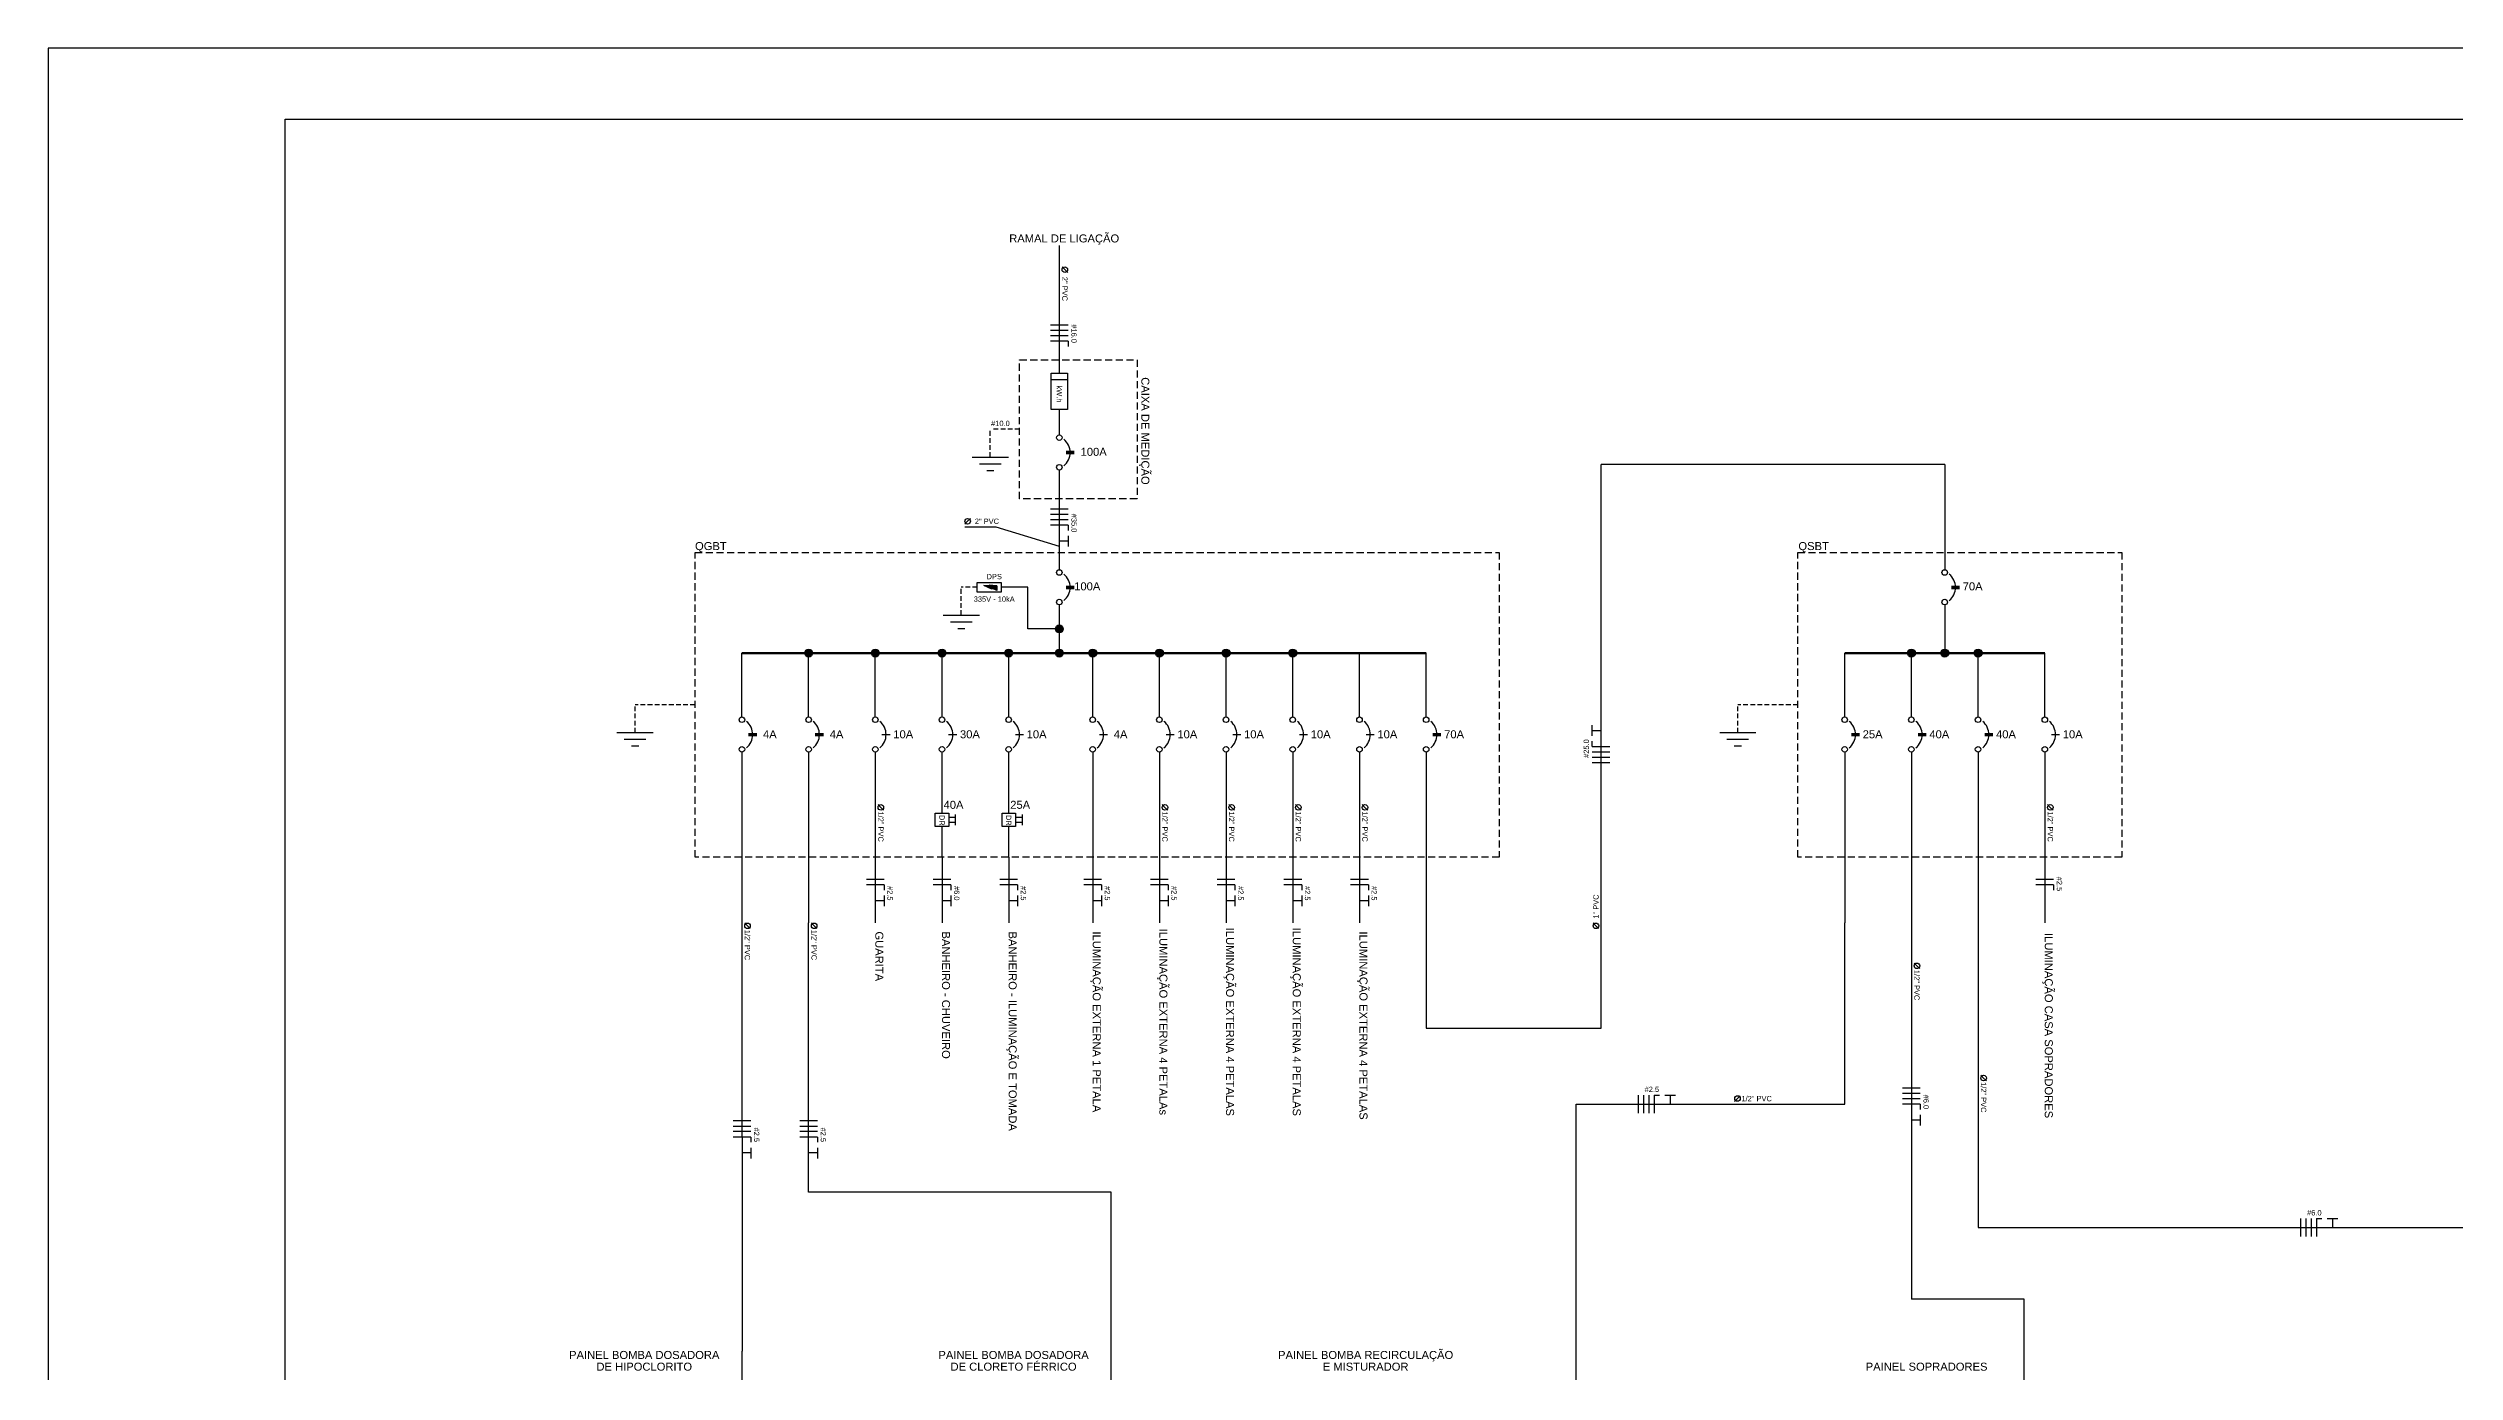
# Model space of a CAD drawing. Header units: millimetres. Extents: x 100 to 940, y 100 to 694.
# Drawn here: x 100 to 607, y 415 to 694 of the extents above; entities that cross this region are included whole.
import ezdxf
from ezdxf.enums import TextEntityAlignment as Align

# ---------------------------------------------------------------- set-up
doc = ezdxf.new("R2010")
doc.units = ezdxf.units.MM
doc.linetypes.add('DASHED', pattern=[0.75, 0.5, -0.25])
doc.layers.add('DISP_PROTECAO', color=7, linetype='Continuous')
doc.layers.add('INDICACAO_POTENCIA', color=7, linetype='Continuous')
doc.styles.get("Standard").update_dxf_attribs({"font": 'arial.ttf'})

# ---------------------------------------------------------------- blocks, each defined once
blk = doc.blocks.new('*U133', base_point=(834.8, -1575.2))
for centre in [(837.4, -1575.2), (865.1, -1575.2)]:
    blk.add_circle(centre, 2.6)
blk.add_arc((851.3, -1581.3), 16.2, 39.9589, 140.0411)
blk = doc.blocks.new('*U134', base_point=(576.82, 148.75))
blk.add_line((576.82, 148.56), (576.82, 148.94))
blk = doc.blocks.new('*U135', base_point=(851.3, -1565.1))
at = {"xscale": 20, "yscale": 20, "zscale": 20}
blk.add_blockref('*U134', (851.3, -1565.1), dxfattribs=at)

msp = doc.modelspace()

# ---------------------------------------------------------------- hatches: boundary and pattern name
h = msp.add_hatch(color=256)
h.dxf.hatch_style = 1
h.paths.add_polyline_path([(298.44, 580.74), (298.44, 580.57), (297.27, 580.68), (299, 579.89), (299, 580.08), (300.06, 579.63), (300.06, 580.55)])
h = msp.add_hatch(color=256)
h.dxf.hatch_style = 1
h.paths.add_polyline_path([(312.39, 571.49, 1), (314.06, 571.49, 1)])
h = msp.add_hatch(color=256)
h.dxf.hatch_style = 1
h.paths.add_polyline_path([(259.52, 566.4, 1), (261.19, 566.4, 1)])
h = msp.add_hatch(color=256)
h.dxf.hatch_style = 1
h.paths.add_polyline_path([(273.58, 566.4, 1), (275.25, 566.4, 1)])
h = msp.add_hatch(color=256)
h.dxf.hatch_style = 1
h.paths.add_polyline_path([(287.65, 566.4, 1), (289.31, 566.4, 1)])
h = msp.add_hatch(color=256)
h.dxf.hatch_style = 1
h.paths.add_polyline_path([(301.71, 566.4, 1), (303.38, 566.4, 1)])
h = msp.add_hatch(color=256)
h.dxf.hatch_style = 1
h.paths.add_polyline_path([(312.39, 566.4, 1), (314.06, 566.4, 1)])
h = msp.add_hatch(color=256)
h.dxf.hatch_style = 1
h.paths.add_polyline_path([(319.42, 566.4, 1), (321.09, 566.4, 1)])
h = msp.add_hatch(color=256)
h.dxf.hatch_style = 1
h.paths.add_polyline_path([(333.49, 566.4, 1), (335.15, 566.4, 1)])
h = msp.add_hatch(color=256)
h.dxf.hatch_style = 1
h.paths.add_polyline_path([(347.55, 566.4, 1), (349.21, 566.4, 1)])
h = msp.add_hatch(color=256)
h.dxf.hatch_style = 1
h.paths.add_polyline_path([(361.61, 566.4, 1), (363.28, 566.4, 1)])
h = msp.add_hatch(color=256)
h.dxf.hatch_style = 1
h.paths.add_polyline_path([(492.05, 566.4, 1), (493.72, 566.4, 1)])
h = msp.add_hatch(color=256)
h.dxf.hatch_style = 1
h.paths.add_polyline_path([(499.08, 566.4, 1), (500.75, 566.4, 1)])
h = msp.add_hatch(color=256)
h.dxf.hatch_style = 1
h.paths.add_polyline_path([(506.11, 566.4, 1), (507.78, 566.4, 1)])

# ---------------------------------------------------------------- linework, layer by layer
for p, q in [((313.22, 652.36), (313.22, 625.39)), ((314.39, 647.24), (313.81, 647.82)), ((314.98, 646.65), (314.39, 647.24)), ((315.1, 635.54), (311.35, 635.54)), ((315.1, 634.41), (311.35, 634.41)), ((315.1, 633.29), (311.35, 633.29)), ((315.1, 632.16), (311.35, 632.16)), ((315.1, 632.16), (315.1, 631.04)), ((314.92, 624), (311.53, 624)), ((313.22, 617.77), (313.22, 612.4)), ((294.85, 607.73), (302.48, 607.73)), ((296.38, 606.32), (300.95, 606.32)), ((297.9, 604.92), (299.43, 604.92)), ((313.22, 605.01), (313.22, 583.97)), ((427.45, 487.34), (427.45, 606.13)), ((499.91, 606.13), (427.45, 606.13)), ((499.91, 606.13), (499.91, 583.97)), ((293.89, 594.2), (293.31, 593.61)), ((294.48, 594.78), (293.89, 594.2)), ((315.1, 596.74), (311.35, 596.74)), ((315.1, 595.61), (311.35, 595.61)), ((315.1, 594.49), (311.35, 594.49)), ((293.31, 593.03), (299.82, 593.03)), ((299.82, 593.03), (313.22, 588.94)), ((315.1, 593.36), (311.35, 593.36)), ((315.1, 589.99), (313.22, 589.99)), ((315.1, 593.36), (315.1, 592.24)), ((315.1, 591.11), (315.1, 589.99)), ((315.1, 589.99), (315.1, 588.86)), ((299, 579.89), (297.27, 580.68)), ((298.44, 580.57), (297.27, 580.68)), ((300.06, 580.55), (298.44, 580.74)), ((298.44, 580.74), (298.44, 580.57)), ((300.06, 579.63), (299, 580.08)), ((299, 580.08), (299, 579.89)), ((300.06, 580.55), (300.06, 579.63)), ((306.56, 580.27), (300.97, 580.27)), ((306.56, 571.49), (306.56, 580.27)), ((288.74, 574.42), (296.36, 574.42)), ((313.22, 576.57), (313.22, 566.4)), ((499.91, 576.57), (499.91, 566.4)), ((290.26, 573.01), (294.84, 573.01)), ((291.79, 571.61), (293.31, 571.61)), ((313.22, 571.49), (306.56, 571.49)), ((246.29, 552.93), (246.29, 566.4)), ((260.36, 552.93), (260.36, 566.4)), ((274.42, 552.93), (274.42, 566.4)), ((288.48, 552.93), (288.48, 566.4)), ((302.54, 552.93), (302.54, 566.4)), ((320.26, 552.93), (320.26, 566.4)), ((334.32, 552.93), (334.32, 566.4)), ((348.38, 552.93), (348.38, 566.4)), ((362.44, 552.93), (362.44, 566.4)), ((376.51, 552.93), (376.51, 566.4)), ((390.57, 552.93), (390.57, 566.4)), ((478.82, 552.93), (478.82, 566.4)), ((492.88, 552.93), (492.88, 566.4)), ((506.95, 552.93), (506.95, 566.4)), ((521.01, 552.93), (521.01, 566.4)), ((219.95, 549.65), (227.57, 549.65)), ((221.47, 548.25), (226.05, 548.25)), ((425.57, 550.11), (425.57, 551.23)), ((425.57, 550.11), (427.45, 550.11)), ((425.57, 548.98), (425.57, 550.11)), ((452.47, 549.65), (460.1, 549.65)), ((454, 548.25), (458.57, 548.25)), ((222.99, 546.84), (224.52, 546.84)), ((246.29, 545.53), (246.29, 523.37)), ((260.36, 545.53), (260.36, 523.37)), ((274.42, 545.53), (274.42, 523.37)), ((288.48, 532.63), (288.48, 545.53)), ((302.54, 532.63), (302.54, 545.53)), ((320.26, 545.53), (320.26, 523.37)), ((334.32, 545.53), (334.32, 523.37)), ((348.38, 545.53), (348.38, 523.37)), ((362.44, 545.53), (362.44, 523.37)), ((376.51, 545.53), (376.51, 523.37)), ((390.57, 545.53), (390.57, 523.37)), ((425.57, 546.73), (425.57, 547.86)), ((425.57, 546.73), (429.32, 546.73)), ((425.57, 545.61), (429.32, 545.61)), ((425.57, 544.48), (429.32, 544.48)), ((425.57, 543.36), (429.32, 543.36)), ((455.52, 546.84), (457.05, 546.84)), ((478.82, 545.53), (478.82, 523.37)), ((492.88, 545.53), (492.88, 523.37)), ((506.95, 545.53), (506.95, 523.37)), ((521.01, 545.53), (521.01, 523.37)), ((275.59, 533.87), (275, 534.45)), ((276.17, 533.28), (275.59, 533.87)), ((335.49, 533.87), (334.9, 534.45)), ((336.07, 533.28), (335.49, 533.87)), ((349.55, 533.87), (348.97, 534.45)), ((350.13, 533.28), (349.55, 533.87)), ((363.61, 533.87), (363.03, 534.45)), ((364.2, 533.28), (363.61, 533.87)), ((377.67, 533.87), (377.09, 534.45)), ((378.26, 533.28), (377.67, 533.87)), ((522.18, 533.87), (521.59, 534.45)), ((522.76, 533.28), (522.18, 533.87)), ((288.48, 523.37), (288.48, 529.82)), ((289.89, 531.79), (291.29, 531.79)), ((291.29, 530.66), (289.89, 530.66)), ((291.29, 532.35), (291.29, 530.1)), ((302.54, 523.37), (302.54, 529.82)), ((303.95, 531.79), (305.36, 531.79)), ((305.36, 530.66), (303.95, 530.66)), ((305.36, 532.35), (305.36, 530.1)), ((246.29, 523.37), (246.29, 509.5)), ((260.36, 523.37), (260.36, 509.5)), ((274.42, 523.37), (274.42, 509.5)), ((288.48, 523.37), (288.48, 509.5)), ((302.54, 523.37), (302.54, 509.5)), ((320.26, 523.37), (320.26, 509.5)), ((334.32, 523.37), (334.32, 509.5)), ((348.38, 523.37), (348.38, 509.5)), ((362.44, 523.37), (362.44, 509.5)), ((376.51, 523.37), (376.51, 509.5)), ((390.57, 523.37), (390.57, 509.5)), ((478.82, 523.37), (478.82, 509.5)), ((492.88, 523.37), (492.88, 430.18)), ((506.95, 523.37), (506.95, 509.5)), ((521.01, 523.37), (521.01, 509.5)), ((276.29, 518.69), (272.54, 518.69)), ((290.36, 518.69), (286.61, 518.69)), ((304.42, 518.69), (300.67, 518.69)), ((322.13, 518.69), (318.38, 518.69)), ((336.19, 518.69), (332.44, 518.69)), ((350.26, 518.69), (346.51, 518.69)), ((364.32, 518.69), (360.57, 518.69)), ((378.38, 518.69), (374.63, 518.69)), ((522.88, 518.69), (519.13, 518.69)), ((276.29, 517.56), (272.54, 517.56)), ((276.29, 514.19), (274.42, 514.19)), ((276.29, 517.56), (276.29, 516.44)), ((276.29, 515.31), (276.29, 514.19)), ((276.29, 514.19), (276.29, 513.06)), ((290.36, 517.56), (286.61, 517.56)), ((290.36, 514.19), (288.48, 514.19)), ((290.36, 517.56), (290.36, 516.44)), ((290.36, 515.31), (290.36, 514.19)), ((290.36, 514.19), (290.36, 513.06)), ((304.42, 517.56), (300.67, 517.56)), ((304.42, 514.19), (302.54, 514.19)), ((304.42, 517.56), (304.42, 516.44)), ((304.42, 515.31), (304.42, 514.19)), ((304.42, 514.19), (304.42, 513.06)), ((322.13, 517.56), (318.38, 517.56)), ((322.13, 514.19), (320.26, 514.19)), ((322.13, 517.56), (322.13, 516.44)), ((322.13, 515.31), (322.13, 514.19)), ((322.13, 514.19), (322.13, 513.06)), ((336.19, 517.56), (332.44, 517.56)), ((336.19, 514.19), (334.32, 514.19)), ((336.19, 517.56), (336.19, 516.44)), ((336.19, 515.31), (336.19, 514.19)), ((336.19, 514.19), (336.19, 513.06)), ((350.26, 517.56), (346.51, 517.56)), ((350.26, 514.19), (348.38, 514.19)), ((350.26, 517.56), (350.26, 516.44)), ((350.26, 515.31), (350.26, 514.19)), ((350.26, 514.19), (350.26, 513.06)), ((364.32, 517.56), (360.57, 517.56)), ((364.32, 514.19), (362.44, 514.19)), ((364.32, 517.56), (364.32, 516.44)), ((364.32, 515.31), (364.32, 514.19)), ((364.32, 514.19), (364.32, 513.06)), ((378.38, 517.56), (374.63, 517.56)), ((378.38, 514.19), (376.51, 514.19)), ((378.38, 517.56), (378.38, 516.44)), ((378.38, 515.31), (378.38, 514.19)), ((378.38, 514.19), (378.38, 513.06)), ((522.88, 517.56), (519.13, 517.56)), ((522.88, 517.56), (522.88, 516.44)), ((246.29, 509.5), (246.31, 419.26)), ((247.46, 508.91), (246.88, 509.5)), ((248.05, 508.33), (247.46, 508.91)), ((260.36, 452.78), (260.36, 509.5)), ((261.52, 508.91), (260.94, 509.5)), ((262.11, 508.33), (261.52, 508.91)), ((390.57, 509.5), (390.57, 487.34)), ((425.78, 509.5), (426.36, 508.91)), ((426.36, 508.91), (426.94, 508.33)), ((478.82, 471.32), (478.82, 509.5)), ((506.95, 509.5), (506.95, 445.29)), ((494.05, 500.46), (493.47, 501.04)), ((494.63, 499.88), (494.05, 500.46)), ((390.57, 487.34), (427.45, 487.34)), ((508.11, 476.81), (507.53, 477.39)), ((435.24, 473.19), (435.24, 469.44)), ((436.37, 473.19), (436.37, 469.44)), ((437.49, 473.19), (437.49, 469.44)), ((438.62, 473.19), (438.62, 469.44)), ((438.62, 473.19), (439.74, 473.19)), ((440.87, 473.19), (441.99, 473.19)), ((441.99, 473.19), (441.99, 471.32)), ((441.99, 473.19), (443.12, 473.19)), ((456.21, 472.49), (455.62, 471.9)), ((456.79, 473.07), (456.21, 472.49)), ((494.76, 474.69), (491.01, 474.69)), ((494.76, 473.57), (491.01, 473.57)), ((494.76, 472.44), (491.01, 472.44)), ((508.7, 476.23), (508.11, 476.81)), ((248.17, 467.76), (244.42, 467.76)), ((262.23, 467.76), (258.48, 467.76)), ((422.19, 419.26), (422.19, 471.32)), ((422.19, 471.32), (478.82, 471.32)), ((494.76, 471.32), (491.01, 471.32)), ((494.76, 467.94), (492.88, 467.94)), ((494.76, 471.32), (494.76, 470.19)), ((494.76, 469.07), (494.76, 467.94)), ((494.76, 467.94), (494.76, 466.82)), ((248.17, 466.63), (244.42, 466.63)), ((248.17, 465.51), (244.42, 465.51)), ((248.17, 464.38), (244.42, 464.38)), ((248.17, 464.38), (248.17, 463.26)), ((248.17, 462.13), (248.17, 461.01)), ((262.23, 466.63), (258.48, 466.63)), ((262.23, 465.51), (258.48, 465.51)), ((262.23, 464.38), (258.48, 464.38)), ((262.23, 464.38), (262.23, 463.26)), ((262.23, 462.13), (262.23, 461.01)), ((248.17, 461.01), (246.3, 461.01)), ((248.17, 461.01), (248.17, 459.88)), ((262.23, 461.01), (260.36, 461.01)), ((262.23, 461.01), (262.23, 459.88)), ((324.18, 452.78), (260.36, 452.78)), ((324.18, 419.26), (324.18, 452.78)), ((574.94, 447.17), (574.94, 443.42)), ((576.06, 447.17), (576.06, 443.42)), ((577.19, 447.17), (577.19, 443.42)), ((578.31, 447.17), (578.31, 443.42)), ((578.31, 447.17), (579.44, 447.17)), ((580.56, 447.17), (581.69, 447.17)), ((581.69, 447.17), (581.69, 445.29)), ((581.69, 447.17), (582.81, 447.17)), ((506.95, 445.29), (676.21, 445.29)), ((516.65, 430.18), (492.88, 430.18)), ((516.65, 406.37), (516.65, 430.18)), ((246.31, 406.37), (246.31, 419.26)), ((324.18, 406.37), (324.18, 419.26)), ((422.19, 406.37), (422.19, 419.26))]:
    msp.add_line(p, q)
at = {"linetype": 'DASHED', "ltscale": 2}
for p, q in [((298.67, 607.73), (298.67, 613.58)), ((304.85, 613.58), (298.99, 613.58)), ((295.91, 580.27), (292.55, 580.27)), ((292.55, 574.42), (292.55, 580.27)), ((223.76, 549.65), (223.76, 555.51)), ((236.41, 555.51), (223.76, 555.51)), ((456.29, 549.65), (456.29, 555.51)), ((468.93, 555.51), (456.29, 555.51))]:
    msp.add_line(p, q, dxfattribs=at)
at = {"lineweight": 50}
for p, q in [((390.57, 566.4), (246.29, 566.4)), ((521.01, 566.4), (478.82, 566.4))]:
    msp.add_line(p, q, dxfattribs=at)
for points in [[(100, 100), (940, 100), (940, 693.94), (100, 693.94)], [(150, 679), (925, 679), (925, 115), (150, 115)], [(314.92, 625.39), (314.92, 617.77), (311.53, 617.77), (311.53, 625.39)], [(300.97, 581.3), (300.97, 579.25), (295.91, 579.25), (295.91, 581.3)], [(289.89, 532.63), (289.89, 529.82), (287.07, 529.82), (287.07, 532.63)], [(303.95, 532.63), (303.95, 529.82), (301.14, 529.82), (301.14, 532.63)]]:
    msp.add_lwpolyline(points, close=True)
at = {"linetype": 'DASHED', "ltscale": 3}
for points in [[(329.62, 628.25), (329.62, 598.92), (304.85, 598.92), (304.85, 628.25)], [(405.96, 587.64), (405.96, 523.37), (236.41, 523.37), (236.41, 587.64)], [(537.24, 587.64), (537.24, 523.37), (468.93, 523.37), (468.93, 587.64)]]:
    msp.add_lwpolyline(points, close=True, dxfattribs=at)
for centre, radius in [((314.39, 647.24), 0.584), ((293.89, 594.2), 0.584), ((313.22, 571.49), 0.833), ((260.36, 566.4), 0.833), ((274.42, 566.4), 0.833), ((288.48, 566.4), 0.833), ((302.54, 566.4), 0.833), ((313.22, 566.4), 0.833), ((320.26, 566.4), 0.833), ((334.32, 566.4), 0.833), ((348.38, 566.4), 0.833), ((362.44, 566.4), 0.833), ((492.88, 566.4), 0.833), ((499.91, 566.4), 0.833), ((506.95, 566.4), 0.833), ((275.59, 533.87), 0.584), ((335.49, 533.87), 0.584), ((349.55, 533.87), 0.584), ((363.61, 533.87), 0.584), ((377.67, 533.87), 0.584), ((522.18, 533.87), 0.584), ((247.46, 508.91), 0.584), ((261.52, 508.91), 0.584), ((426.36, 508.91), 0.584), ((494.05, 500.46), 0.584), ((508.11, 476.81), 0.584), ((456.21, 472.49), 0.584)]:
    msp.add_circle(centre, radius)

# ---------------------------------------------------------------- block references
at = {"layer": 'DISP_PROTECAO', "xscale": 0.225, "yscale": 0.225, "zscale": 0.225, "rotation": 270}
for name, p in [('*U133', (313.22, 612.4)), ('*U135', (315.49, 608.95)), ('*U135', (315.49, 608.7)), ('*U135', (315.49, 608.48)), ('*U133', (313.22, 583.97)), ('*U133', (499.91, 583.97)), ('*U135', (315.49, 580.51)), ('*U135', (315.49, 580.27)), ('*U135', (315.49, 580.04)), ('*U135', (502.18, 580.51)), ('*U135', (502.18, 580.27)), ('*U135', (502.18, 580.04)), ('*U133', (246.29, 552.93)), ('*U135', (248.56, 549.47)), ('*U135', (248.56, 549.23)), ('*U135', (248.56, 549)), ('*U133', (260.36, 552.93)), ('*U135', (262.62, 549.47)), ('*U135', (262.62, 549.23)), ('*U135', (262.62, 549)), ('*U133', (274.42, 552.93)), ('*U135', (276.68, 549.23)), ('*U133', (288.48, 552.93)), ('*U135', (290.74, 549.23)), ('*U133', (302.54, 552.93)), ('*U135', (304.81, 549.23)), ('*U133', (320.26, 552.93)), ('*U135', (322.52, 549.23)), ('*U133', (334.32, 552.93)), ('*U135', (336.58, 549.23)), ('*U133', (348.38, 552.93)), ('*U135', (350.64, 549.23)), ('*U133', (362.44, 552.93)), ('*U135', (364.71, 549.23)), ('*U133', (376.51, 552.93)), ('*U135', (378.77, 549.23)), ('*U133', (390.57, 552.93)), ('*U135', (392.83, 549.47)), ('*U135', (392.83, 549.23)), ('*U135', (392.83, 549)), ('*U133', (478.82, 552.93)), ('*U135', (481.08, 549.47)), ('*U135', (481.08, 549.23)), ('*U135', (481.08, 549)), ('*U133', (492.88, 552.93)), ('*U135', (495.14, 549.47)), ('*U135', (495.14, 549.23)), ('*U135', (495.14, 549)), ('*U133', (506.95, 552.93)), ('*U135', (509.21, 549.47)), ('*U135', (509.21, 549.23)), ('*U135', (509.21, 549)), ('*U133', (521.01, 552.93)), ('*U135', (523.27, 549.23))]:
    msp.add_blockref(name, p, dxfattribs=at)

# ---------------------------------------------------------------- texts
at = {"layer": 'INDICACAO_POTENCIA'}
for s, height, p in [('RAMAL DE LIGAÇÃO', 1.6875, (314.25, 652.98)), ('#10.0', 1.125, (300.8, 614.26)), ('100A', 1.688, (320.46, 607.99)), ('2" PVC', 1.125, (297.95, 593.63)), ('QGBT', 1.688, (239.75, 588.12)), ('QSBT', 1.688, (472.27, 588.12)), ('DPS', 1.125, (299.49, 581.97)), ('100A', 1.688, (319.11, 579.63)), ('70A', 1.688, (505.8, 579.63)), ('335V - 10kA', 1.125, (299.49, 577.22)), ('4A', 1.688, (252.18, 548.44)), ('4A', 1.688, (266.24, 548.44)), ('10A', 1.688, (280.31, 548.44)), ('30A', 1.688, (294.37, 548.44)), ('10A', 1.688, (308.43, 548.44)), ('4A', 1.688, (326.14, 548.44)), ('10A', 1.688, (340.21, 548.44)), ('10A', 1.688, (354.27, 548.44)), ('10A', 1.688, (368.33, 548.44)), ('10A', 1.688, (382.39, 548.44)), ('70A', 1.688, (396.46, 548.44)), ('25A', 1.688, (484.71, 548.44)), ('40A', 1.688, (498.77, 548.44)), ('40A', 1.688, (512.83, 548.44)), ('10A', 1.688, (526.9, 548.44)), ('40A', 1.688, (290.91, 533.57)), ('25A', 1.688, (304.97, 533.57)), ('#2.5', 1.125, (438.16, 473.87)), ('1/2" PVC', 1.125, (460.26, 471.92)), ('#6.0', 1.125, (577.85, 447.84)), ('PAINEL BOMBA DOSADORA', 1.6875, (225.7, 417.59)), ('DE HIPOCLORITO', 1.6875, (225.7, 415.12)), ('PAINEL BOMBA DOSADORA', 1.6875, (303.57, 417.59)), ('DE CLORETO FÉRRICO', 1.6875, (303.57, 415.12)), ('PAINEL BOMBA RECIRCULAÇÃO', 1.6875, (377.81, 417.59)), ('E MISTURADOR', 1.6875, (377.81, 415.12)), ('PAINEL SOPRADORES', 1.6875, (496.09, 415.12))]:
    msp.add_text(s, height=height, dxfattribs=at).set_placement(p, align=Align.CENTER)
for s, height, rotation, p in [('2" PVC', 1.125, 270, (313.82, 643.18)), ('#16.0', 1.125, 270, (315.77, 633.75)), ('CAIXA DE MEDIÇÃO', 1.6875, 270, (330.51, 613.23)), ('kW.h', 1.125, 270, (312.66, 621.03)), ('#35.0', 1.125, 270, (315.77, 593.82)), ('#25.0', 1.125, 90, (424.9, 546.27)), ('1/2" PVC', 1.125, 270, (275.02, 529.81)), ('1/2" PVC', 1.125, 270, (334.92, 529.81)), ('1/2" PVC', 1.125, 270, (348.98, 529.81)), ('1/2" PVC', 1.125, 270, (363.04, 529.81)), ('1/2" PVC', 1.125, 270, (377.1, 529.81)), ('1/2" PVC', 1.125, 270, (521.61, 529.81)), ('DR', 1.125, 270, (287.92, 531.14)), ('DR', 1.125, 270, (301.98, 531.14)), ('#2.5', 1.125, 270, (523.55, 517.73)), ('#2.5', 1.125, 270, (276.96, 515.77)), ('#6.0', 1.125, 270, (291.03, 515.77)), ('#2.5', 1.125, 270, (305.09, 515.77)), ('#2.5', 1.125, 270, (322.8, 515.77)), ('#2.5', 1.125, 270, (336.87, 515.77)), ('#2.5', 1.125, 270, (350.93, 515.77)), ('#2.5', 1.125, 270, (364.99, 515.77)), ('#2.5', 1.125, 270, (379.05, 515.77)), ('1" PVC', 1.125, 90, (426.93, 512.97)), ('1/2" PVC', 1.125, 270, (246.89, 504.86)), ('1/2" PVC', 1.125, 270, (260.95, 504.86)), ('GUARITA', 1.688, 270, (274.42, 502.48)), ('BANHEIRO - CHUVEIRO', 1.6875, 270, (288.48, 494.29)), ('BANHEIRO - ILUMINAÇÃO E TOMADA', 1.6875, 270, (302.54, 486.69)), ('ILUMINAÇÃO EXTERNA 1 PETALA', 1.6875, 270, (320.26, 488.66)), ('ILUMINAÇÃO EXTERNA 4 PETALAs', 1.6875, 270, (334.32, 488.66)), ('ILUMINAÇÃO EXTERNA 4 PETALAS', 1.6875, 270, (348.38, 488.66)), ('ILUMINAÇÃO EXTERNA 4 PETALAS', 1.6875, 270, (362.44, 488.66)), ('ILUMINAÇÃO EXTERNA 4 PETALAS', 1.6875, 270, (376.51, 487.87)), ('ILUMINAÇÃO CASA SOPRADORES', 1.6875, 270, (521.01, 487.87)), ('1/2" PVC', 1.125, 270, (493.48, 496.4)), ('#6.0', 1.125, 270, (495.43, 471.78)), ('1/2" PVC', 1.125, 270, (507.54, 472.75)), ('#2.5', 1.125, 270, (248.84, 464.84)), ('#2.5', 1.125, 270, (262.9, 464.84))]:
    msp.add_text(s, height=height, rotation=rotation, dxfattribs=at).set_placement(p, align=Align.CENTER)

doc.saveas('drawing.dxf')
